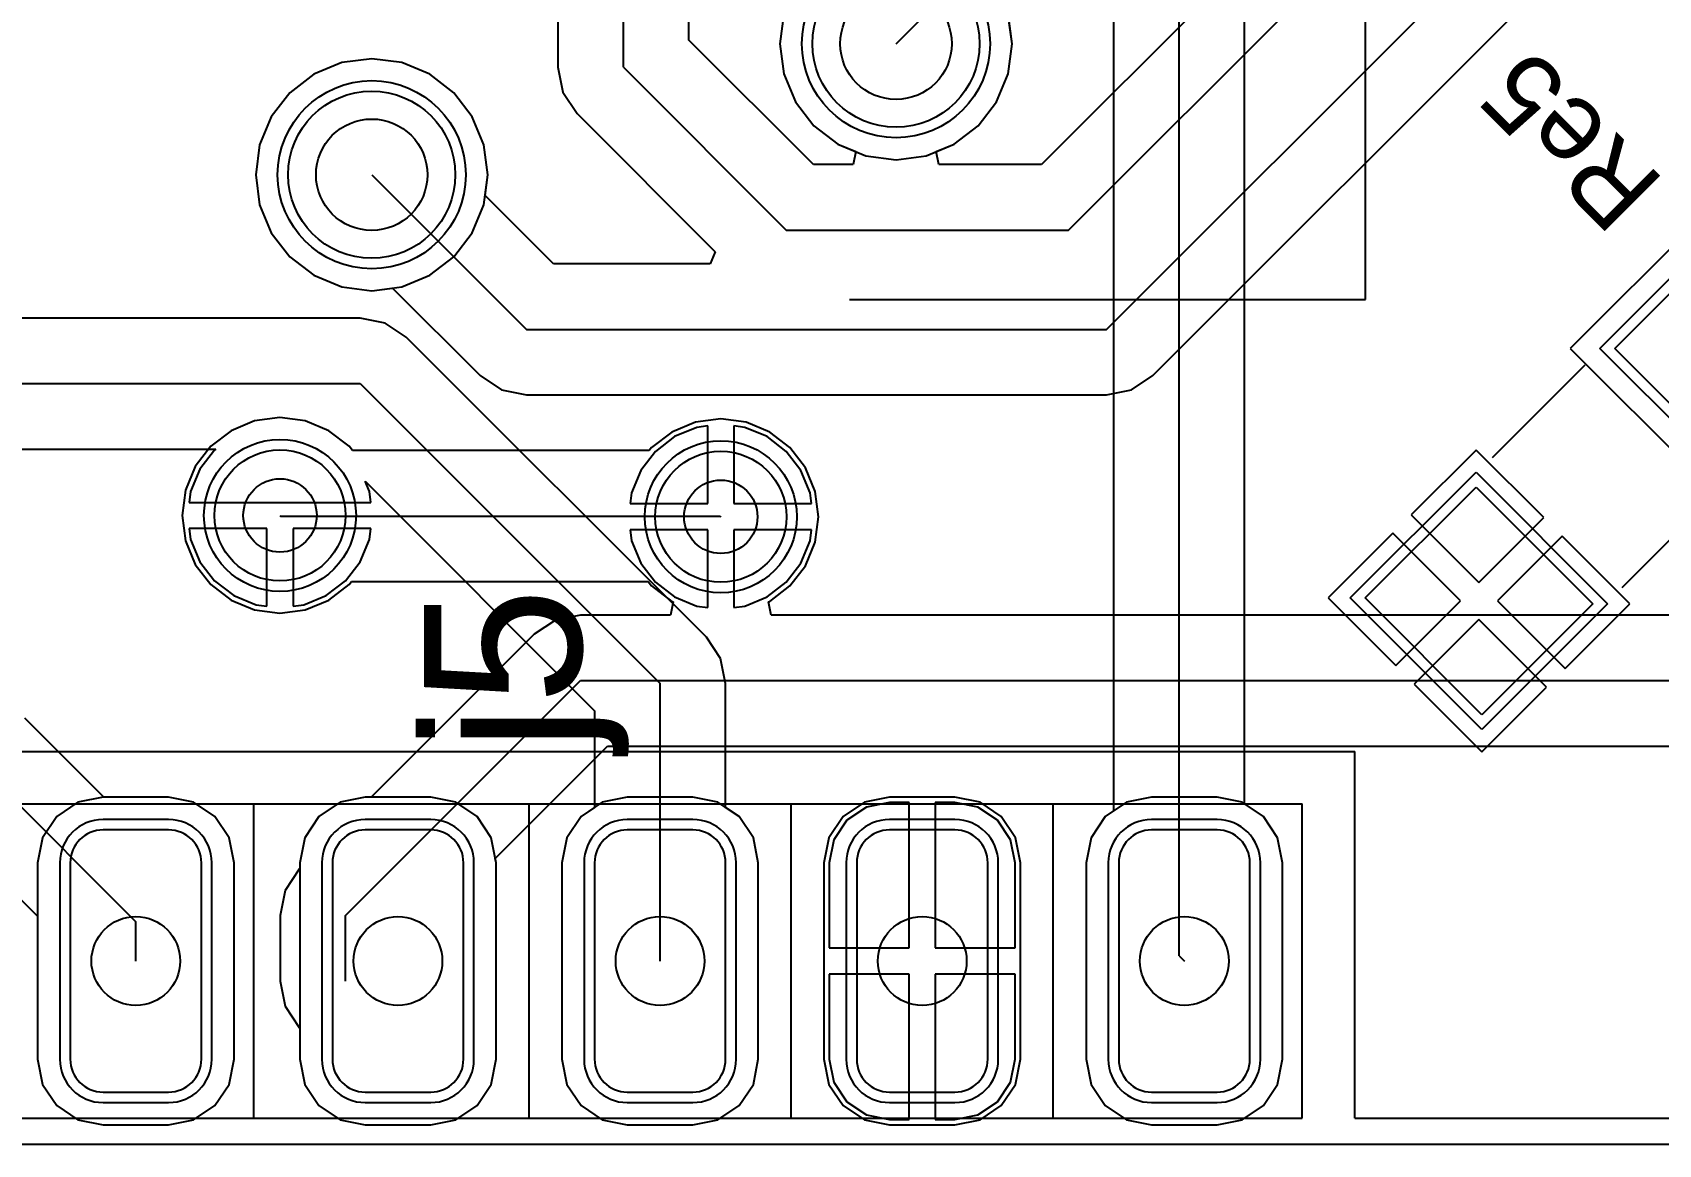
# Model space of a CAD drawing. Header units: millimetres. Extents: x 0 to 2.36, y 0 to 2.36.
# Drawn here: x 0.991 to 1.611, y 0 to 0.424 of the extents above; entities that cross this region are included whole.
import ezdxf

# ---------------------------------------------------------------- set-up
doc = ezdxf.new("R2010")
doc.units = ezdxf.units.MM
doc.header["$MEASUREMENT"] = 0
for name, color, linetype in [('BottomLayer', 5, 'Continuous'), ('BottomSolder', 6, 'Continuous'), ('MultiLayer', 9, 'Continuous'), ('PadHoleLayer', 156, 'Continuous'), ('TopLayer', 1, 'Continuous'), ('TopOverlay', 2, 'Continuous'), ('TopPaste', 8, 'Continuous'), ('TopSolder', 216, 'Continuous'), ('ViaHoleLayer', 16, 'Continuous')]:
    doc.layers.add(name, color=color, linetype=linetype)

# ---------------------------------------------------------------- blocks, each defined once
blk = doc.blocks.new('___6_______6')
at = {"layer": 'BottomLayer'}
for p, q in [((0.0375, 0.525), (-0.0375, 0.525)), ((-0.05, 0.5125), (-0.05, 0.4875)), ((0.05, 0.4875), (0.05, 0.5125)), ((-0.0375, 0.475), (0.0375, 0.475)), ((0.0375, 0.425), (-0.0375, 0.425)), ((-0.05, 0.4125), (-0.05, 0.3875)), ((0.05, 0.3875), (0.05, 0.4125)), ((-0.0375, 0.375), (0.0375, 0.375)), ((0.0375, 0.325), (-0.0375, 0.325)), ((-0.05, 0.3125), (-0.05, 0.2875)), ((0.05, 0.2875), (0.05, 0.3125)), ((-0.0375, 0.275), (0.0375, 0.275)), ((0.0375, 0.225), (-0.0375, 0.225)), ((-0.05, 0.2125), (-0.05, 0.1875)), ((0.05, 0.1875), (0.05, 0.2125)), ((-0.0375, 0.175), (0.0375, 0.175)), ((0.0375, 0.125), (-0.0375, 0.125)), ((-0.05, 0.1125), (-0.05, 0.0875)), ((0.05, 0.0875), (0.05, 0.1125)), ((-0.0375, 0.075), (0.0375, 0.075)), ((0.0375, 0.025), (-0.0375, 0.025)), ((-0.05, 0.0125), (-0.05, -0.0125)), ((0.05, -0.0125), (0.05, 0.0125)), ((-0.0375, -0.025), (0.0375, -0.025))]:
    blk.add_line(p, q, dxfattribs=at)
for centre, start, end in [((-0.0375, 0.5125), 90, 180), ((0.0375, 0.5125), 0, 90), ((-0.0375, 0.4875), 180, 270), ((0.0375, 0.4875), 270, 0), ((-0.0375, 0.4125), 90, 180), ((0.0375, 0.4125), 0, 90), ((-0.0375, 0.3875), 180, 270), ((0.0375, 0.3875), 270, 0), ((-0.0375, 0.3125), 90, 180), ((0.0375, 0.3125), 0, 90), ((-0.0375, 0.2875), 180, 270), ((0.0375, 0.2875), 270, 0), ((-0.0375, 0.2125), 90, 180), ((0.0375, 0.2125), 0, 90), ((-0.0375, 0.1875), 180, 270), ((0.0375, 0.1875), 270, 0), ((-0.0375, 0.1125), 90, 180), ((0.0375, 0.1125), 0, 90), ((-0.0375, 0.0875), 180, 270), ((0.0375, 0.0875), 270, 0), ((-0.0375, 0.0125), 90, 180), ((0.0375, 0.0125), 0, 90), ((-0.0375, -0.0125), 180, 270), ((0.0375, -0.0125), 270, 0)]:
    blk.add_arc(centre, 0.0125, start, end, dxfattribs=at)
at = {"layer": 'BottomSolder'}
for p, q in [((0.0375, 0.529), (-0.0375, 0.529)), ((-0.054, 0.5125), (-0.054, 0.4875)), ((0.054, 0.4875), (0.054, 0.5125)), ((-0.0375, 0.471), (0.0375, 0.471)), ((0.0375, 0.429), (-0.0375, 0.429)), ((-0.054, 0.4125), (-0.054, 0.3875)), ((0.054, 0.3875), (0.054, 0.4125)), ((-0.0375, 0.371), (0.0375, 0.371)), ((0.0375, 0.329), (-0.0375, 0.329)), ((-0.054, 0.3125), (-0.054, 0.2875)), ((0.054, 0.2875), (0.054, 0.3125)), ((-0.0375, 0.271), (0.0375, 0.271)), ((0.0375, 0.229), (-0.0375, 0.229)), ((-0.054, 0.2125), (-0.054, 0.1875)), ((0.054, 0.1875), (0.054, 0.2125)), ((-0.0375, 0.171), (0.0375, 0.171)), ((0.0375, 0.129), (-0.0375, 0.129)), ((-0.054, 0.1125), (-0.054, 0.0875)), ((0.054, 0.0875), (0.054, 0.1125)), ((-0.0375, 0.071), (0.0375, 0.071)), ((0.0375, 0.029), (-0.0375, 0.029)), ((-0.054, 0.0125), (-0.054, -0.0125)), ((0.054, -0.0125), (0.054, 0.0125)), ((-0.0375, -0.029), (0.0375, -0.029))]:
    blk.add_line(p, q, dxfattribs=at)
for centre, start, end in [((-0.0375, 0.5125), 90, 180), ((0.0375, 0.5125), 0, 90), ((-0.0375, 0.4875), 180, 270), ((0.0375, 0.4875), 270, 0), ((-0.0375, 0.4125), 90, 180), ((0.0375, 0.4125), 0, 90), ((-0.0375, 0.3875), 180, 270), ((0.0375, 0.3875), 270, 0), ((-0.0375, 0.3125), 90, 180), ((0.0375, 0.3125), 0, 90), ((-0.0375, 0.2875), 180, 270), ((0.0375, 0.2875), 270, 0), ((-0.0375, 0.2125), 90, 180), ((0.0375, 0.2125), 0, 90), ((-0.0375, 0.1875), 180, 270), ((0.0375, 0.1875), 270, 0), ((-0.0375, 0.1125), 90, 180), ((0.0375, 0.1125), 0, 90), ((-0.0375, 0.0875), 180, 270), ((0.0375, 0.0875), 270, 0), ((-0.0375, 0.0125), 90, 180), ((0.0375, 0.0125), 0, 90), ((-0.0375, -0.0125), 180, 270), ((0.0375, -0.0125), 270, 0)]:
    blk.add_arc(centre, 0.0165, start, end, dxfattribs=at)
at = {"layer": 'MultiLayer'}
for p, q in [((0.0375, 0.525), (-0.0375, 0.525)), ((-0.05, 0.5125), (-0.05, 0.4875)), ((0.05, 0.4875), (0.05, 0.5125)), ((-0.0375, 0.475), (0.0375, 0.475)), ((0.0375, 0.425), (-0.0375, 0.425)), ((-0.05, 0.4125), (-0.05, 0.3875)), ((0.05, 0.3875), (0.05, 0.4125)), ((-0.0375, 0.375), (0.0375, 0.375)), ((0.0375, 0.325), (-0.0375, 0.325)), ((-0.05, 0.3125), (-0.05, 0.2875)), ((0.05, 0.2875), (0.05, 0.3125)), ((-0.0375, 0.275), (0.0375, 0.275)), ((0.0375, 0.225), (-0.0375, 0.225)), ((-0.05, 0.2125), (-0.05, 0.1875)), ((0.05, 0.1875), (0.05, 0.2125)), ((-0.0375, 0.175), (0.0375, 0.175)), ((0.0375, 0.125), (-0.0375, 0.125)), ((-0.05, 0.1125), (-0.05, 0.0875)), ((0.05, 0.0875), (0.05, 0.1125)), ((-0.0375, 0.075), (0.0375, 0.075)), ((0.0375, 0.025), (-0.0375, 0.025)), ((-0.05, 0.0125), (-0.05, -0.0125)), ((0.05, -0.0125), (0.05, 0.0125)), ((-0.0375, -0.025), (0.0375, -0.025))]:
    blk.add_line(p, q, dxfattribs=at)
for centre, start, end in [((-0.0375, 0.5125), 90, 180), ((0.0375, 0.5125), 0, 90), ((-0.0375, 0.4875), 180, 270), ((0.0375, 0.4875), 270, 0), ((-0.0375, 0.4125), 90, 180), ((0.0375, 0.4125), 0, 90), ((-0.0375, 0.3875), 180, 270), ((0.0375, 0.3875), 270, 0), ((-0.0375, 0.3125), 90, 180), ((0.0375, 0.3125), 0, 90), ((-0.0375, 0.2875), 180, 270), ((0.0375, 0.2875), 270, 0), ((-0.0375, 0.2125), 90, 180), ((0.0375, 0.2125), 0, 90), ((-0.0375, 0.1875), 180, 270), ((0.0375, 0.1875), 270, 0), ((-0.0375, 0.1125), 90, 180), ((0.0375, 0.1125), 0, 90), ((-0.0375, 0.0875), 180, 270), ((0.0375, 0.0875), 270, 0), ((-0.0375, 0.0125), 90, 180), ((0.0375, 0.0125), 0, 90), ((-0.0375, -0.0125), 180, 270), ((0.0375, -0.0125), 270, 0)]:
    blk.add_arc(centre, 0.0125, start, end, dxfattribs=at)
at = {"layer": 'PadHoleLayer'}
for centre in [(0, 0.5), (0, 0.4), (0, 0.3), (0, 0.2), (0, 0.1), (0, 0)]:
    blk.add_circle(centre, 0.01693, dxfattribs=at)
at = {"layer": 'TopLayer'}
for p, q in [((0.0375, 0.525), (-0.0375, 0.525)), ((-0.05, 0.5125), (-0.05, 0.4875)), ((0.05, 0.4875), (0.05, 0.5125)), ((-0.0375, 0.475), (0.0375, 0.475)), ((0.0375, 0.425), (-0.0375, 0.425)), ((-0.05, 0.4125), (-0.05, 0.3875)), ((0.05, 0.3875), (0.05, 0.4125)), ((-0.0375, 0.375), (0.0375, 0.375)), ((0.0375, 0.325), (-0.0375, 0.325)), ((-0.05, 0.3125), (-0.05, 0.2875)), ((0.05, 0.2875), (0.05, 0.3125)), ((-0.0375, 0.275), (0.0375, 0.275)), ((0.0375, 0.225), (-0.0375, 0.225)), ((-0.05, 0.2125), (-0.05, 0.1875)), ((0.05, 0.1875), (0.05, 0.2125)), ((-0.0375, 0.175), (0.0375, 0.175)), ((0.0375, 0.125), (-0.0375, 0.125)), ((-0.05, 0.1125), (-0.05, 0.0875)), ((0.05, 0.0875), (0.05, 0.1125)), ((-0.0375, 0.075), (0.0375, 0.075)), ((0.0375, 0.025), (-0.0375, 0.025)), ((-0.05, 0.0125), (-0.05, -0.0125)), ((0.05, -0.0125), (0.05, 0.0125)), ((-0.0375, -0.025), (0.0375, -0.025))]:
    blk.add_line(p, q, dxfattribs=at)
for centre, start, end in [((-0.0375, 0.5125), 90, 180), ((0.0375, 0.5125), 0, 90), ((-0.0375, 0.4875), 180, 270), ((0.0375, 0.4875), 270, 0), ((-0.0375, 0.4125), 90, 180), ((0.0375, 0.4125), 0, 90), ((-0.0375, 0.3875), 180, 270), ((0.0375, 0.3875), 270, 0), ((-0.0375, 0.3125), 90, 180), ((0.0375, 0.3125), 0, 90), ((-0.0375, 0.2875), 180, 270), ((0.0375, 0.2875), 270, 0), ((-0.0375, 0.2125), 90, 180), ((0.0375, 0.2125), 0, 90), ((-0.0375, 0.1875), 180, 270), ((0.0375, 0.1875), 270, 0), ((-0.0375, 0.1125), 90, 180), ((0.0375, 0.1125), 0, 90), ((-0.0375, 0.0875), 180, 270), ((0.0375, 0.0875), 270, 0), ((-0.0375, 0.0125), 90, 180), ((0.0375, 0.0125), 0, 90), ((-0.0375, -0.0125), 180, 270), ((0.0375, -0.0125), 270, 0)]:
    blk.add_arc(centre, 0.0125, start, end, dxfattribs=at)
at = {"layer": 'TopOverlay'}
for p, q in [((-0.06, 0.535), (0.06, 0.535)), ((-0.06, 0.535), (-0.06, -0.045)), ((0.06, 0.535), (0.06, -0.045)), ((-0.06, 0.45), (0.06, 0.45)), ((-0.06, 0.355), (0.06, 0.355)), ((-0.06, 0.25), (0.06, 0.25)), ((-0.06, 0.15), (0.06, 0.15)), ((-0.06, 0.05), (0.06, 0.05)), ((-0.06, -0.045), (0.06, -0.045))]:
    blk.add_line(p, q, dxfattribs=at)
at = {"layer": 'TopSolder'}
for p, q in [((0.0375, 0.529), (-0.0375, 0.529)), ((-0.054, 0.5125), (-0.054, 0.4875)), ((0.054, 0.4875), (0.054, 0.5125)), ((-0.0375, 0.471), (0.0375, 0.471)), ((0.0375, 0.429), (-0.0375, 0.429)), ((-0.054, 0.4125), (-0.054, 0.3875)), ((0.054, 0.3875), (0.054, 0.4125)), ((-0.0375, 0.371), (0.0375, 0.371)), ((0.0375, 0.329), (-0.0375, 0.329)), ((-0.054, 0.3125), (-0.054, 0.2875)), ((0.054, 0.2875), (0.054, 0.3125)), ((-0.0375, 0.271), (0.0375, 0.271)), ((0.0375, 0.229), (-0.0375, 0.229)), ((-0.054, 0.2125), (-0.054, 0.1875)), ((0.054, 0.1875), (0.054, 0.2125)), ((-0.0375, 0.171), (0.0375, 0.171)), ((0.0375, 0.129), (-0.0375, 0.129)), ((-0.054, 0.1125), (-0.054, 0.0875)), ((0.054, 0.0875), (0.054, 0.1125)), ((-0.0375, 0.071), (0.0375, 0.071)), ((0.0375, 0.029), (-0.0375, 0.029)), ((-0.054, 0.0125), (-0.054, -0.0125)), ((0.054, -0.0125), (0.054, 0.0125)), ((-0.0375, -0.029), (0.0375, -0.029))]:
    blk.add_line(p, q, dxfattribs=at)
for centre, start, end in [((-0.0375, 0.5125), 90, 180), ((0.0375, 0.5125), 0, 90), ((-0.0375, 0.4875), 180, 270), ((0.0375, 0.4875), 270, 0), ((-0.0375, 0.4125), 90, 180), ((0.0375, 0.4125), 0, 90), ((-0.0375, 0.3875), 180, 270), ((0.0375, 0.3875), 270, 0), ((-0.0375, 0.3125), 90, 180), ((0.0375, 0.3125), 0, 90), ((-0.0375, 0.2875), 180, 270), ((0.0375, 0.2875), 270, 0), ((-0.0375, 0.2125), 90, 180), ((0.0375, 0.2125), 0, 90), ((-0.0375, 0.1875), 180, 270), ((0.0375, 0.1875), 270, 0), ((-0.0375, 0.1125), 90, 180), ((0.0375, 0.1125), 0, 90), ((-0.0375, 0.0875), 180, 270), ((0.0375, 0.0875), 270, 0), ((-0.0375, 0.0125), 90, 180), ((0.0375, 0.0125), 0, 90), ((-0.0375, -0.0125), 180, 270), ((0.0375, -0.0125), 270, 0)]:
    blk.add_arc(centre, 0.0165, start, end, dxfattribs=at)
blk = doc.blocks.new('1206_14')
at = {"layer": 'TopLayer'}
for p, q in [((-0.09724, -0.0315), (-0.09724, 0.0315)), ((-0.09724, 0.0315), (-0.0374, 0.0315)), ((-0.0374, 0.0315), (-0.0374, -0.0315)), ((0.0374, -0.0315), (0.0374, 0.0315)), ((0.0374, 0.0315), (0.09724, 0.0315)), ((0.09724, 0.0315), (0.09724, -0.0315)), ((-0.0374, -0.0315), (-0.09724, -0.0315)), ((0.09724, -0.0315), (0.0374, -0.0315))]:
    blk.add_line(p, q, dxfattribs=at)
at = {"layer": 'TopOverlay'}
for p, q in [((0.025, 0.035), (-0.025, 0.035)), ((0.025, -0.035), (-0.025, -0.035))]:
    blk.add_line(p, q, dxfattribs=at)
at = {"layer": 'TopPaste'}
for p, q in [((-0.09724, -0.0315), (-0.09724, 0.0315)), ((-0.09724, 0.0315), (-0.0374, 0.0315)), ((-0.0374, 0.0315), (-0.0374, -0.0315)), ((0.0374, -0.0315), (0.0374, 0.0315)), ((0.0374, 0.0315), (0.09724, 0.0315)), ((0.09724, 0.0315), (0.09724, -0.0315)), ((-0.0374, -0.0315), (-0.09724, -0.0315)), ((0.09724, -0.0315), (0.0374, -0.0315))]:
    blk.add_line(p, q, dxfattribs=at)
at = {"layer": 'TopSolder'}
for p, q in [((-0.10124, -0.0355), (-0.10124, 0.0355)), ((-0.10124, 0.0355), (-0.0334, 0.0355)), ((-0.0334, 0.0355), (-0.0334, -0.0355)), ((0.0334, -0.0355), (0.0334, 0.0355)), ((0.0334, 0.0355), (0.10124, 0.0355)), ((0.10124, 0.0355), (0.10124, -0.0355)), ((-0.0334, -0.0355), (-0.10124, -0.0355)), ((0.10124, -0.0355), (0.0334, -0.0355))]:
    blk.add_line(p, q, dxfattribs=at)
blk = doc.blocks.new('L298N_27')
at = {"layer": 'BottomLayer'}
for p, q in [((-0.03189, -0.03189), (-0.03189, 0.03189)), ((-0.03189, 0.03189), (0.03189, 0.03189)), ((0.03189, 0.03189), (0.03189, -0.03189)), ((0.03189, -0.03189), (-0.03189, -0.03189))]:
    blk.add_line(p, q, dxfattribs=at)
for centre in [(0.2, -0.05), (0, -0.1), (0.2, -0.15), (0, -0.2), (0.2, -0.25), (0, -0.3), (0.2, -0.35), (0, -0.4), (0.2, -0.45), (0, -0.5), (0.2, -0.55), (0, -0.6), (0.2, -0.65), (0, -0.7)]:
    blk.add_circle(centre, 0.03189, dxfattribs=at)
at = {"layer": 'BottomSolder'}
for p, q in [((-0.03589, -0.03589), (-0.03589, 0.03589)), ((-0.03589, 0.03589), (0.03589, 0.03589)), ((0.03589, 0.03589), (0.03589, -0.03589)), ((0.03589, -0.03589), (-0.03589, -0.03589))]:
    blk.add_line(p, q, dxfattribs=at)
for centre in [(0.2, -0.05), (0, -0.1), (0.2, -0.15), (0, -0.2), (0.2, -0.25), (0, -0.3), (0.2, -0.35), (0, -0.4), (0.2, -0.45), (0, -0.5), (0.2, -0.55), (0, -0.6), (0.2, -0.65), (0, -0.7)]:
    blk.add_circle(centre, 0.03589, dxfattribs=at)
at = {"layer": 'MultiLayer'}
for p, q in [((-0.03189, -0.03189), (-0.03189, 0.03189)), ((-0.03189, 0.03189), (0.03189, 0.03189)), ((0.03189, 0.03189), (0.03189, -0.03189)), ((0.03189, -0.03189), (-0.03189, -0.03189))]:
    blk.add_line(p, q, dxfattribs=at)
for centre in [(0.2, -0.05), (0, -0.1), (0.2, -0.15), (0, -0.2), (0.2, -0.25), (0, -0.3), (0.2, -0.35), (0, -0.4), (0.2, -0.45), (0, -0.5), (0.2, -0.55), (0, -0.6), (0.2, -0.65), (0, -0.7)]:
    blk.add_circle(centre, 0.03189, dxfattribs=at)
at = {"layer": 'PadHoleLayer'}
for centre in [(0, 0), (0.2, -0.05), (0, -0.1), (0.2, -0.15), (0, -0.2), (0.2, -0.25), (0, -0.3), (0.2, -0.35), (0, -0.4), (0.2, -0.45), (0, -0.5), (0.2, -0.55), (0, -0.6), (0.2, -0.65), (0, -0.7)]:
    blk.add_circle(centre, 0.02126, dxfattribs=at)
at = {"layer": 'TopLayer'}
for p, q in [((-0.03189, -0.03189), (-0.03189, 0.03189)), ((-0.03189, 0.03189), (0.03189, 0.03189)), ((0.03189, 0.03189), (0.03189, -0.03189)), ((0.03189, -0.03189), (-0.03189, -0.03189))]:
    blk.add_line(p, q, dxfattribs=at)
for centre in [(0.2, -0.05), (0, -0.1), (0.2, -0.15), (0, -0.2), (0.2, -0.25), (0, -0.3), (0.2, -0.35), (0, -0.4), (0.2, -0.45), (0, -0.5), (0.2, -0.55), (0, -0.6), (0.2, -0.65), (0, -0.7)]:
    blk.add_circle(centre, 0.03189, dxfattribs=at)
at = {"layer": 'TopOverlay'}
for p, q in [((0.18228, 0.04764), (0.37913, 0.04764)), ((0.37913, -0.74764), (0.37913, 0.04764)), ((0.18228, -0.74764), (0.37913, -0.74764))]:
    blk.add_line(p, q, dxfattribs=at)
blk.add_circle((-0.0626, 0), 0.00394, dxfattribs=at)
at = {"layer": 'TopSolder'}
for p, q in [((-0.03589, -0.03589), (-0.03589, 0.03589)), ((-0.03589, 0.03589), (0.03589, 0.03589)), ((0.03589, 0.03589), (0.03589, -0.03589)), ((0.03589, -0.03589), (-0.03589, -0.03589))]:
    blk.add_line(p, q, dxfattribs=at)
for centre in [(0.2, -0.05), (0, -0.1), (0.2, -0.15), (0, -0.2), (0.2, -0.25), (0, -0.3), (0.2, -0.35), (0, -0.4), (0.2, -0.45), (0, -0.5), (0.2, -0.55), (0, -0.6), (0.2, -0.65), (0, -0.7)]:
    blk.add_circle(centre, 0.03589, dxfattribs=at)

msp = doc.modelspace()

# ---------------------------------------------------------------- linework, layer by layer
at = {"layer": 'BottomLayer'}
for p, q in [((1.216, 0.411), (1.216, 0.974)), ((1.24098, 0.42135), (1.24098, 0.974)), ((1.19102, 0.96365), (1.19102, 0.411)), ((1.32, 0.42), (1.468, 0.568)), ((1.54402, 0.54235), (1.37551, 0.37384)), ((1.38586, 0.34886), (1.569, 0.532)), ((1.40033, 0.311), (1.606, 0.51667)), ((1.41799, 0.29334), (1.62366, 0.49901)), ((1.27724, 0.43146), (1.27573, 0.42)), ((1.36427, 0.42), (1.36323, 0.4279)), ((1.28849, 0.37384), (1.24098, 0.42135)), ((1.27573, 0.42), (1.27724, 0.40854)), ((1.36276, 0.40854), (1.36427, 0.42)), ((1.10854, 0.41276), (1.09787, 0.40834)), ((1.12, 0.41427), (1.10854, 0.41276)), ((1.13146, 0.41276), (1.12, 0.41427)), ((1.14213, 0.40834), (1.13146, 0.41276)), ((1.19102, 0.411), (1.19292, 0.40144)), ((1.216, 0.411), (1.27814, 0.34886)), ((1.09787, 0.40834), (1.0887, 0.4013)), ((1.1513, 0.4013), (1.14213, 0.40834)), ((1.27724, 0.40854), (1.28166, 0.39787)), ((1.35834, 0.39787), (1.36276, 0.40854)), ((1.0887, 0.4013), (1.08166, 0.39213)), ((1.15834, 0.39213), (1.1513, 0.4013)), ((1.19292, 0.40144), (1.19834, 0.39334)), ((1.28166, 0.39787), (1.2887, 0.3887)), ((1.3513, 0.3887), (1.35834, 0.39787)), ((1.08166, 0.39213), (1.07724, 0.38146)), ((1.16276, 0.38146), (1.15834, 0.39213)), ((1.19834, 0.39334), (1.25107, 0.3406)), ((1.2887, 0.3887), (1.29787, 0.38166)), ((1.34213, 0.38166), (1.3513, 0.3887)), ((1.07724, 0.38146), (1.07573, 0.37)), ((1.16427, 0.37), (1.16276, 0.38146)), ((1.29787, 0.38166), (1.30469, 0.37884)), ((1.30469, 0.37884), (1.3037, 0.37384)), ((1.33531, 0.37884), (1.34213, 0.38166)), ((1.3363, 0.37384), (1.33531, 0.37884)), ((1.3037, 0.37384), (1.28849, 0.37384)), ((1.37551, 0.37384), (1.3363, 0.37384)), ((1.07573, 0.37), (1.07724, 0.35854)), ((1.12, 0.37), (1.179, 0.311)), ((1.16323, 0.3621), (1.16427, 0.37)), ((1.18935, 0.33598), (1.16323, 0.3621)), ((1.07724, 0.35854), (1.08166, 0.34787)), ((1.08166, 0.34787), (1.0887, 0.3387)), ((1.27814, 0.34886), (1.38586, 0.34886)), ((1.0887, 0.3387), (1.09787, 0.33166)), ((1.24916, 0.33598), (1.18935, 0.33598)), ((1.25107, 0.3406), (1.24916, 0.33598)), ((1.09787, 0.33166), (1.10854, 0.32724)), ((1.10854, 0.32724), (1.12, 0.32573)), ((1.12, 0.32573), (1.1279, 0.32677)), ((1.1279, 0.32677), (1.16134, 0.29334)), ((1.179, 0.311), (1.40033, 0.311)), ((1.16134, 0.29334), (1.16944, 0.28792)), ((1.40989, 0.28792), (1.41799, 0.29334)), ((1.16944, 0.28792), (1.179, 0.28602)), ((1.179, 0.28602), (1.40033, 0.28602)), ((1.40033, 0.28602), (1.40989, 0.28792)), ((1.07534, 0.27605), (1.06634, 0.27232)), ((1.085, 0.27732), (1.07534, 0.27605)), ((1.09466, 0.27605), (1.085, 0.27732)), ((1.10366, 0.27232), (1.09466, 0.27605)), ((1.24351, 0.27555), (1.23451, 0.27182)), ((1.25317, 0.27682), (1.24351, 0.27555)), ((1.26283, 0.27555), (1.25317, 0.27682)), ((1.27183, 0.27182), (1.26283, 0.27555)), ((1.06634, 0.27232), (1.05861, 0.26639)), ((1.11139, 0.26639), (1.10366, 0.27232)), ((1.23451, 0.27182), (1.22678, 0.26589)), ((1.27956, 0.26589), (1.27183, 0.27182)), ((1.05861, 0.26639), (1.05268, 0.25866)), ((1.11266, 0.26473), (1.11139, 0.26639)), ((1.22589, 0.26473), (1.11266, 0.26473)), ((1.22678, 0.26589), (1.22589, 0.26473)), ((1.28549, 0.25816), (1.27956, 0.26589)), ((1.05268, 0.25866), (1.04895, 0.24966)), ((1.28922, 0.24916), (1.28549, 0.25816)), ((1.04895, 0.24966), (1.04768, 0.24)), ((1.29049, 0.2395), (1.28922, 0.24916)), ((1.04768, 0.24), (1.04895, 0.23034)), ((1.085, 0.24), (1.08525, 0.23975)), ((1.08525, 0.23975), (1.25292, 0.23975)), ((1.25292, 0.23975), (1.25317, 0.2395)), ((1.28922, 0.22984), (1.29049, 0.2395)), ((1.04895, 0.23034), (1.05268, 0.22134)), ((1.28549, 0.22084), (1.28922, 0.22984)), ((1.05268, 0.22134), (1.05861, 0.21361)), ((1.27956, 0.21311), (1.28549, 0.22084)), ((1.05861, 0.21361), (1.06634, 0.20768)), ((1.10366, 0.20768), (1.11139, 0.21361)), ((1.11139, 0.21361), (1.11228, 0.21477)), ((1.11228, 0.21477), (1.22551, 0.21477)), ((1.22551, 0.21477), (1.22678, 0.21311)), ((1.22678, 0.21311), (1.23451, 0.20718)), ((1.27183, 0.20718), (1.27956, 0.21311)), ((1.06634, 0.20768), (1.07534, 0.20395)), ((1.09466, 0.20395), (1.10366, 0.20768)), ((1.235, 0.20698), (1.234, 0.20198)), ((1.23451, 0.20718), (1.235, 0.20698)), ((1.27135, 0.20698), (1.27183, 0.20718)), ((1.27234, 0.20198), (1.27135, 0.20698)), ((1.07534, 0.20395), (1.085, 0.20268)), ((1.085, 0.20268), (1.09466, 0.20395)), ((1.1901, 0.20008), (1.18199, 0.19466)), ((1.19966, 0.20198), (1.1901, 0.20008)), ((1.234, 0.20198), (1.19966, 0.20198)), ((1.65494, 0.20198), (1.27234, 0.20198)), ((1.18199, 0.19466), (1.11981, 0.13248)), ((1.11, 0.08734), (1.19966, 0.177)), ((1.19966, 0.177), (1.66529, 0.177)), ((1.16715, 0.10917), (1.21, 0.15202)), ((1.21, 0.15202), (1.66529, 0.15202)), ((1.00794, 0.13058), (0.99984, 0.12516)), ((1.0175, 0.13248), (1.00794, 0.13058)), ((1.0425, 0.13248), (1.0175, 0.13248)), ((1.05206, 0.13058), (1.0425, 0.13248)), ((1.06016, 0.12516), (1.05206, 0.13058)), ((1.10794, 0.13058), (1.09984, 0.12516)), ((1.1175, 0.13248), (1.10794, 0.13058)), ((1.11981, 0.13248), (1.1175, 0.13248)), ((1.20794, 0.13058), (1.19984, 0.12516)), ((1.2175, 0.13248), (1.20794, 0.13058)), ((1.2425, 0.13248), (1.2175, 0.13248)), ((1.25206, 0.13058), (1.2425, 0.13248)), ((1.26016, 0.12516), (1.25206, 0.13058)), ((1.30794, 0.13058), (1.29984, 0.12516)), ((1.3175, 0.13248), (1.30794, 0.13058)), ((1.3425, 0.13248), (1.3175, 0.13248)), ((1.35206, 0.13058), (1.3425, 0.13248)), ((1.36016, 0.12516), (1.35206, 0.13058)), ((1.40794, 0.13058), (1.39984, 0.12516)), ((1.4175, 0.13248), (1.40794, 0.13058)), ((1.4425, 0.13248), (1.4175, 0.13248)), ((1.45206, 0.13058), (1.4425, 0.13248)), ((1.46016, 0.12516), (1.45206, 0.13058)), ((0.99984, 0.12516), (0.99442, 0.11706)), ((1.06558, 0.11706), (1.06016, 0.12516)), ((1.09984, 0.12516), (1.09442, 0.11706)), ((1.19984, 0.12516), (1.19442, 0.11706)), ((1.26558, 0.11706), (1.26016, 0.12516)), ((1.29984, 0.12516), (1.29442, 0.11706)), ((1.36558, 0.11706), (1.36016, 0.12516)), ((1.39984, 0.12516), (1.39442, 0.11706)), ((1.46558, 0.11706), (1.46016, 0.12516)), ((0.99442, 0.11706), (0.99252, 0.1075)), ((1.06748, 0.1075), (1.06558, 0.11706)), ((1.09442, 0.11706), (1.09252, 0.1075)), ((1.19442, 0.11706), (1.19252, 0.1075)), ((1.26748, 0.1075), (1.26558, 0.11706)), ((1.29442, 0.11706), (1.29252, 0.1075)), ((1.36748, 0.1075), (1.36558, 0.11706)), ((1.39442, 0.11706), (1.39252, 0.1075)), ((1.46748, 0.1075), (1.46558, 0.11706)), ((0.99252, 0.1075), (0.99252, 0.0325)), ((1.06748, 0.0325), (1.06748, 0.1075)), ((1.09252, 0.1075), (1.09252, 0.10519)), ((1.16748, 0.1075), (1.16715, 0.10917)), ((1.16748, 0.0325), (1.16748, 0.1075)), ((1.19252, 0.1075), (1.19252, 0.0325)), ((1.26748, 0.0325), (1.26748, 0.1075)), ((1.29252, 0.1075), (1.29252, 0.0325)), ((1.36748, 0.0325), (1.36748, 0.1075)), ((1.39252, 0.1075), (1.39252, 0.0325)), ((1.46748, 0.0325), (1.46748, 0.1075)), ((1.09234, 0.10501), (1.08692, 0.0969)), ((1.09252, 0.10519), (1.09234, 0.10501)), ((1.08692, 0.0969), (1.08502, 0.08734)), ((1.08502, 0.08734), (1.08502, 0.06234)), ((1.11, 0.06234), (1.11, 0.08734)), ((1.08502, 0.06234), (1.08692, 0.05278)), ((1.08692, 0.05278), (1.09234, 0.04468)), ((1.09234, 0.04468), (1.09252, 0.04456)), ((1.09252, 0.04456), (1.09252, 0.0325)), ((0.99252, 0.0325), (0.99442, 0.02294)), ((1.06558, 0.02294), (1.06748, 0.0325)), ((1.09252, 0.0325), (1.09442, 0.02294)), ((1.16558, 0.02294), (1.16748, 0.0325)), ((1.19252, 0.0325), (1.19442, 0.02294)), ((1.26558, 0.02294), (1.26748, 0.0325)), ((1.29252, 0.0325), (1.29442, 0.02294)), ((1.36558, 0.02294), (1.36748, 0.0325)), ((1.39252, 0.0325), (1.39442, 0.02294)), ((1.46558, 0.02294), (1.46748, 0.0325)), ((0.99442, 0.02294), (0.99984, 0.01484)), ((1.06016, 0.01484), (1.06558, 0.02294)), ((1.09442, 0.02294), (1.09984, 0.01484)), ((1.16016, 0.01484), (1.16558, 0.02294)), ((1.19442, 0.02294), (1.19984, 0.01484)), ((1.26016, 0.01484), (1.26558, 0.02294)), ((1.29442, 0.02294), (1.29984, 0.01484)), ((1.36016, 0.01484), (1.36558, 0.02294)), ((1.39442, 0.02294), (1.39984, 0.01484)), ((1.46016, 0.01484), (1.46558, 0.02294)), ((0.99984, 0.01484), (1.00794, 0.00942)), ((1.05206, 0.00942), (1.06016, 0.01484)), ((1.09984, 0.01484), (1.10794, 0.00942)), ((1.15206, 0.00942), (1.16016, 0.01484)), ((1.19984, 0.01484), (1.20794, 0.00942)), ((1.25206, 0.00942), (1.26016, 0.01484)), ((1.29984, 0.01484), (1.30794, 0.00942)), ((1.35206, 0.00942), (1.36016, 0.01484)), ((1.39984, 0.01484), (1.40794, 0.00942)), ((1.45206, 0.00942), (1.46016, 0.01484)), ((1.00794, 0.00942), (1.0175, 0.00752)), ((1.0175, 0.00752), (1.0425, 0.00752)), ((1.0425, 0.00752), (1.05206, 0.00942)), ((1.10794, 0.00942), (1.1175, 0.00752)), ((1.1175, 0.00752), (1.1425, 0.00752)), ((1.1425, 0.00752), (1.15206, 0.00942)), ((1.20794, 0.00942), (1.2175, 0.00752)), ((1.2175, 0.00752), (1.2425, 0.00752)), ((1.2425, 0.00752), (1.25206, 0.00942)), ((1.30794, 0.00942), (1.3175, 0.00752)), ((1.3175, 0.00752), (1.3425, 0.00752)), ((1.3425, 0.00752), (1.35206, 0.00942)), ((1.40794, 0.00942), (1.4175, 0.00752)), ((1.4175, 0.00752), (1.4425, 0.00752)), ((1.4425, 0.00752), (1.45206, 0.00942)), ((1.66877, 0), (0.69123, 0))]:
    msp.add_line(p, q, dxfattribs=at)
for centre in [(1.085, 0.24), (1.25317, 0.2395)]:
    msp.add_circle(centre, 0.025, dxfattribs=at)
at = {"layer": 'BottomSolder'}
for centre in [(1.085, 0.24), (1.25317, 0.2395)]:
    msp.add_circle(centre, 0.029, dxfattribs=at)
at = {"layer": 'TopLayer'}
for p, q in [((1.428, 0.072), (1.428, 0.51121)), ((1.45298, 0.12996), (1.45298, 0.51121)), ((1.40302, 0.49502), (1.40302, 0.12729)), ((1.27724, 0.43146), (1.27573, 0.42)), ((1.36427, 0.42), (1.36276, 0.43146)), ((1.27573, 0.42), (1.27724, 0.40854)), ((1.36276, 0.40854), (1.36427, 0.42)), ((1.10854, 0.41276), (1.09787, 0.40834)), ((1.12, 0.41427), (1.10854, 0.41276)), ((1.13146, 0.41276), (1.12, 0.41427)), ((1.14213, 0.40834), (1.13146, 0.41276)), ((1.09787, 0.40834), (1.0887, 0.4013)), ((1.1513, 0.4013), (1.14213, 0.40834)), ((1.27724, 0.40854), (1.28166, 0.39787)), ((1.35834, 0.39787), (1.36276, 0.40854)), ((1.0887, 0.4013), (1.08166, 0.39213)), ((1.15834, 0.39213), (1.1513, 0.4013)), ((1.28166, 0.39787), (1.2887, 0.3887)), ((1.3513, 0.3887), (1.35834, 0.39787)), ((1.08166, 0.39213), (1.07724, 0.38146)), ((1.16276, 0.38146), (1.15834, 0.39213)), ((1.2887, 0.3887), (1.29787, 0.38166)), ((1.34213, 0.38166), (1.3513, 0.3887)), ((1.07724, 0.38146), (1.07573, 0.37)), ((1.16427, 0.37), (1.16276, 0.38146)), ((1.29787, 0.38166), (1.30854, 0.37724)), ((1.33146, 0.37724), (1.34213, 0.38166)), ((1.30854, 0.37724), (1.32, 0.37573)), ((1.32, 0.37573), (1.33146, 0.37724)), ((1.07573, 0.37), (1.07724, 0.35854)), ((1.16276, 0.35854), (1.16427, 0.37)), ((1.63649, 0.363), (1.57721, 0.30372)), ((1.07724, 0.35854), (1.08166, 0.34787)), ((1.15834, 0.34787), (1.16276, 0.35854)), ((1.08166, 0.34787), (1.0887, 0.3387)), ((1.1513, 0.3387), (1.15834, 0.34787)), ((1.0887, 0.3387), (1.09787, 0.33166)), ((1.14213, 0.33166), (1.1513, 0.3387)), ((1.09787, 0.33166), (1.10854, 0.32724)), ((1.13146, 0.32724), (1.14213, 0.33166)), ((1.10854, 0.32724), (1.12, 0.32573)), ((1.12, 0.32573), (1.13146, 0.32724)), ((1.11553, 0.3153), (0.78232, 0.3153)), ((1.12509, 0.3134), (1.11553, 0.3153)), ((1.13319, 0.30799), (1.12509, 0.3134)), ((1.24766, 0.19352), (1.13319, 0.30799)), ((1.57721, 0.30372), (1.63872, 0.24221)), ((0.78232, 0.29032), (1.11553, 0.29032)), ((1.11553, 0.29032), (1.23, 0.17586)), ((1.24403, 0.2736), (1.23552, 0.27007)), ((1.24817, 0.27414), (1.24403, 0.2736)), ((1.24817, 0.2445), (1.24817, 0.27414)), ((1.26231, 0.2736), (1.25817, 0.27414)), ((1.25817, 0.27414), (1.25817, 0.2445)), ((1.27082, 0.27007), (1.26231, 0.2736)), ((1.23552, 0.27007), (1.22821, 0.26446)), ((1.27813, 0.26446), (1.27082, 0.27007)), ((0.82834, 0.26534), (1.06054, 0.26534)), ((1.06004, 0.26496), (1.05443, 0.25765)), ((1.06054, 0.26534), (1.06004, 0.26496)), ((1.22821, 0.26446), (1.2226, 0.25715)), ((1.28374, 0.25715), (1.27813, 0.26446)), ((1.54128, 0.26497), (1.51659, 0.24027)), ((1.56709, 0.23916), (1.54128, 0.26497)), ((1.05443, 0.25765), (1.0509, 0.24914)), ((1.2226, 0.25715), (1.21907, 0.24864)), ((1.28727, 0.24864), (1.28374, 0.25715)), ((1.0509, 0.24914), (1.05036, 0.245)), ((1.1191, 0.24914), (1.11748, 0.25305)), ((1.11748, 0.25305), (1.20502, 0.16551)), ((1.11964, 0.245), (1.1191, 0.24914)), ((1.21907, 0.24864), (1.21853, 0.2445)), ((1.28781, 0.2445), (1.28727, 0.24864)), ((1.05036, 0.245), (1.11964, 0.245)), ((1.21853, 0.2445), (1.24817, 0.2445)), ((1.25817, 0.2445), (1.28781, 0.2445)), ((1.51659, 0.24027), (1.5424, 0.21447)), ((1.5424, 0.21447), (1.56709, 0.23916)), ((1.08, 0.235), (1.05036, 0.235)), ((1.05036, 0.235), (1.0509, 0.23086)), ((1.0509, 0.23086), (1.05443, 0.22235)), ((1.08, 0.20536), (1.08, 0.235)), ((1.11964, 0.235), (1.09, 0.235)), ((1.09, 0.235), (1.09, 0.20536)), ((1.11557, 0.22235), (1.1191, 0.23086)), ((1.1191, 0.23086), (1.11964, 0.235)), ((1.24817, 0.2345), (1.21853, 0.2345)), ((1.21853, 0.2345), (1.21907, 0.23036)), ((1.21907, 0.23036), (1.2226, 0.22185)), ((1.24817, 0.20486), (1.24817, 0.2345)), ((1.28781, 0.2345), (1.25817, 0.2345)), ((1.25817, 0.2345), (1.25817, 0.20486)), ((1.28374, 0.22185), (1.28727, 0.23036)), ((1.28727, 0.23036), (1.28781, 0.2345)), ((1.50952, 0.2332), (1.48482, 0.20851)), ((1.53532, 0.2074), (1.50952, 0.2332)), ((1.57416, 0.23209), (1.54947, 0.2074)), ((1.59997, 0.20628), (1.57416, 0.23209)), ((1.05443, 0.22235), (1.06004, 0.21504)), ((1.10996, 0.21504), (1.11557, 0.22235)), ((1.2226, 0.22185), (1.22821, 0.21454)), ((1.27813, 0.21454), (1.28374, 0.22185)), ((1.06004, 0.21504), (1.06735, 0.20943)), ((1.10265, 0.20943), (1.10996, 0.21504)), ((1.22821, 0.21454), (1.23552, 0.20893)), ((1.27082, 0.20893), (1.27813, 0.21454)), ((1.06735, 0.20943), (1.07586, 0.2059)), ((1.07586, 0.2059), (1.08, 0.20536)), ((1.09, 0.20536), (1.09414, 0.2059)), ((1.09414, 0.2059), (1.10265, 0.20943)), ((1.23552, 0.20893), (1.24403, 0.2054)), ((1.24403, 0.2054), (1.24817, 0.20486)), ((1.25817, 0.20486), (1.26231, 0.2054)), ((1.26231, 0.2054), (1.27082, 0.20893)), ((1.48482, 0.20851), (1.51063, 0.1827)), ((1.51063, 0.1827), (1.53532, 0.2074)), ((1.54947, 0.2074), (1.57527, 0.18159)), ((1.57527, 0.18159), (1.59997, 0.20628)), ((1.5424, 0.20032), (1.5177, 0.17563)), ((1.5682, 0.17452), (1.5424, 0.20032)), ((1.25308, 0.18541), (1.24766, 0.19352)), ((1.25498, 0.17586), (1.25308, 0.18541)), ((1.23, 0.07), (1.23, 0.17586)), ((1.25498, 0.12863), (1.25498, 0.17586)), ((1.5177, 0.17563), (1.54351, 0.14982)), ((1.54351, 0.14982), (1.5682, 0.17452)), ((1.01785, 0.13248), (0.98766, 0.16266)), ((1.20502, 0.16551), (1.20502, 0.12863)), ((0.97, 0.145), (1.03, 0.085)), ((1.0425, 0.13248), (1.01785, 0.13248)), ((1.05206, 0.13058), (1.0425, 0.13248)), ((1.06016, 0.12516), (1.05206, 0.13058)), ((1.10794, 0.13058), (1.09984, 0.12516)), ((1.1175, 0.13248), (1.10794, 0.13058)), ((1.1425, 0.13248), (1.1175, 0.13248)), ((1.15206, 0.13058), (1.1425, 0.13248)), ((1.16016, 0.12516), (1.15206, 0.13058)), ((1.3175, 0.13044), (1.30872, 0.12869)), ((1.325, 0.13044), (1.3175, 0.13044)), ((1.325, 0.075), (1.325, 0.13044)), ((1.3425, 0.13044), (1.335, 0.13044)), ((1.335, 0.13044), (1.335, 0.075)), ((1.35128, 0.12869), (1.3425, 0.13044)), ((1.06558, 0.11706), (1.06016, 0.12516)), ((1.09984, 0.12516), (1.09442, 0.11706)), ((1.16558, 0.11706), (1.16016, 0.12516)), ((1.19984, 0.12516), (1.19442, 0.11706)), ((1.20502, 0.12863), (1.19984, 0.12516)), ((1.26016, 0.12516), (1.25498, 0.12863)), ((1.26558, 0.11706), (1.26016, 0.12516)), ((1.30872, 0.12869), (1.30128, 0.12372)), ((1.35872, 0.12372), (1.35128, 0.12869)), ((1.39984, 0.12516), (1.39442, 0.11706)), ((1.40302, 0.12729), (1.39984, 0.12516)), ((1.46016, 0.12516), (1.45298, 0.12996)), ((1.46558, 0.11706), (1.46016, 0.12516)), ((1.30128, 0.12372), (1.29631, 0.11628)), ((1.36369, 0.11628), (1.35872, 0.12372)), ((0.96377, 0.1159), (0.99252, 0.08715)), ((1.06748, 0.1075), (1.06558, 0.11706)), ((1.09442, 0.11706), (1.09252, 0.1075)), ((1.16748, 0.1075), (1.16558, 0.11706)), ((1.19442, 0.11706), (1.19252, 0.1075)), ((1.26748, 0.1075), (1.26558, 0.11706)), ((1.29631, 0.11628), (1.29456, 0.1075)), ((1.36544, 0.1075), (1.36369, 0.11628)), ((1.39442, 0.11706), (1.39252, 0.1075)), ((1.46748, 0.1075), (1.46558, 0.11706)), ((1.06748, 0.0325), (1.06748, 0.1075)), ((1.09252, 0.1075), (1.09252, 0.0325)), ((1.16748, 0.0325), (1.16748, 0.1075)), ((1.19252, 0.1075), (1.19252, 0.0325)), ((1.26748, 0.0325), (1.26748, 0.1075)), ((1.29456, 0.1075), (1.29456, 0.075)), ((1.36544, 0.075), (1.36544, 0.1075)), ((1.39252, 0.1075), (1.39252, 0.0325)), ((1.46748, 0.0325), (1.46748, 0.1075)), ((0.99252, 0.08715), (0.99252, 0.0325)), ((1.03, 0.07), (1.03, 0.085)), ((1.29456, 0.075), (1.325, 0.075)), ((1.335, 0.075), (1.36544, 0.075)), ((1.428, 0.072), (1.43, 0.07)), ((1.325, 0.065), (1.29456, 0.065)), ((1.29456, 0.065), (1.29456, 0.0325)), ((1.325, 0.00956), (1.325, 0.065)), ((1.36544, 0.065), (1.335, 0.065)), ((1.335, 0.065), (1.335, 0.00956)), ((1.36544, 0.0325), (1.36544, 0.065)), ((0.99252, 0.0325), (0.99442, 0.02294)), ((1.06558, 0.02294), (1.06748, 0.0325)), ((1.09252, 0.0325), (1.09442, 0.02294)), ((1.16558, 0.02294), (1.16748, 0.0325)), ((1.19252, 0.0325), (1.19442, 0.02294)), ((1.26558, 0.02294), (1.26748, 0.0325)), ((1.29456, 0.0325), (1.29631, 0.02372)), ((1.36369, 0.02372), (1.36544, 0.0325)), ((1.39252, 0.0325), (1.39442, 0.02294)), ((1.46558, 0.02294), (1.46748, 0.0325)), ((0.99442, 0.02294), (0.99984, 0.01484)), ((1.06016, 0.01484), (1.06558, 0.02294)), ((1.09442, 0.02294), (1.09984, 0.01484)), ((1.16016, 0.01484), (1.16558, 0.02294)), ((1.19442, 0.02294), (1.19984, 0.01484)), ((1.26016, 0.01484), (1.26558, 0.02294)), ((1.29631, 0.02372), (1.30128, 0.01628)), ((1.35872, 0.01628), (1.36369, 0.02372)), ((1.39442, 0.02294), (1.39984, 0.01484)), ((1.46016, 0.01484), (1.46558, 0.02294)), ((0.99984, 0.01484), (1.00794, 0.00942)), ((1.05206, 0.00942), (1.06016, 0.01484)), ((1.09984, 0.01484), (1.10794, 0.00942)), ((1.15206, 0.00942), (1.16016, 0.01484)), ((1.19984, 0.01484), (1.20794, 0.00942)), ((1.25206, 0.00942), (1.26016, 0.01484)), ((1.30128, 0.01628), (1.30872, 0.01131)), ((1.35128, 0.01131), (1.35872, 0.01628)), ((1.39984, 0.01484), (1.40794, 0.00942)), ((1.45206, 0.00942), (1.46016, 0.01484)), ((1.00794, 0.00942), (1.0175, 0.00752)), ((1.0175, 0.00752), (1.0425, 0.00752)), ((1.0425, 0.00752), (1.05206, 0.00942)), ((1.10794, 0.00942), (1.1175, 0.00752)), ((1.1175, 0.00752), (1.1425, 0.00752)), ((1.1425, 0.00752), (1.15206, 0.00942)), ((1.20794, 0.00942), (1.2175, 0.00752)), ((1.2175, 0.00752), (1.2425, 0.00752)), ((1.2425, 0.00752), (1.25206, 0.00942)), ((1.30872, 0.01131), (1.3175, 0.00956)), ((1.3175, 0.00956), (1.325, 0.00956)), ((1.335, 0.00956), (1.3425, 0.00956)), ((1.3425, 0.00956), (1.35128, 0.01131)), ((1.40794, 0.00942), (1.4175, 0.00752)), ((1.4175, 0.00752), (1.4425, 0.00752)), ((1.4425, 0.00752), (1.45206, 0.00942)), ((1.66877, 0), (0.69123, 0))]:
    msp.add_line(p, q, dxfattribs=at)
for centre in [(1.085, 0.24), (1.25317, 0.2395)]:
    msp.add_circle(centre, 0.025, dxfattribs=at)
at = {"layer": 'TopOverlay'}
for p, q in [((0.875, 0.15), (1.495, 0.15)), ((1.495, 0.01), (1.495, 0.15)), ((1.495, 0.01), (1.665, 0.01))]:
    msp.add_line(p, q, dxfattribs=at)
at = {"layer": 'TopSolder'}
for centre in [(1.085, 0.24), (1.25317, 0.2395)]:
    msp.add_circle(centre, 0.029, dxfattribs=at)
at = {"layer": 'ViaHoleLayer'}
for centre in [(1.085, 0.24), (1.25317, 0.2395)]:
    msp.add_circle(centre, 0.014, dxfattribs=at)

# ---------------------------------------------------------------- block references
msp.add_blockref('L298N_27', (1.12, 1.07))
for name, p, rotation in [('1206_14', (1.59, 0.255), 225), ('___6_______6', (1.43, 0.07), 90)]:
    msp.add_blockref(name, p, dxfattribs=dict(rotation=rotation))

# ---------------------------------------------------------------- texts
at = {"layer": 'TopOverlay'}
for s, height, rotation, p in [('Re5', 0.03, 135, (1.61388, 0.36733)), ('j5', 0.06, 90, (1.19999, 0.15002))]:
    msp.add_text(s, height=height, rotation=rotation, dxfattribs=at).set_placement(p)

doc.saveas('drawing.dxf')
